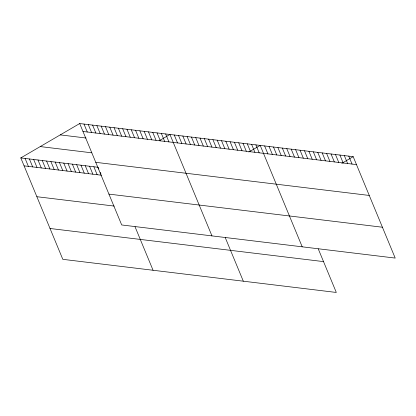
<?xml version="1.0" encoding="UTF-8"?>
<svg xmlns="http://www.w3.org/2000/svg" width="416" height="416" viewBox="0 0 416 416"><rect width="100%" height="100%" fill="white"/><g stroke="black" fill="none" stroke-linecap="round" stroke-linejoin="round"><path stroke-width="0.62" d="M318.261 248.893L336.305 292.453L62.806 259.334L20.8 157.919L79.695 123.547L353.194 156.666L395.2 258.081L121.706 224.962L79.695 123.547M159.151 140.774L169.952 134.477L211.957 235.888M248.867 152.022L260.203 145.402L302.214 246.818M341.853 163.28L353.194 156.666M82.987 131.482L356.481 164.601M60.263 134.888L86.05 138.013M40.238 146.578L91.811 152.823M95.763 162.328L369.257 195.447M20.8 157.919L98.16 167.289L98.862 168.99M24.086 165.859L101.447 175.224M108.924 194.111L382.424 227.23M36.863 196.706L114.223 206.076M50.029 228.488L323.528 261.607M348.764 156.13L352.05 164.065M344.339 155.594L347.625 163.53M339.908 155.054L343.195 162.994M335.483 154.518L338.77 162.458M331.053 153.982L334.339 161.923M326.622 153.447L329.914 161.387M322.197 152.911L325.484 160.846M317.767 152.376L321.058 160.311M313.342 151.84L316.628 159.775M308.911 151.304L312.203 159.24M304.486 150.769L307.772 158.704M300.056 150.228L303.342 158.168M295.63 149.692L298.917 157.633M291.2 149.157L294.486 157.097M286.775 148.621L290.061 156.556M282.344 148.086L285.631 156.021M277.914 147.55L281.206 155.485M273.489 147.014L276.775 154.95M269.058 146.479L272.35 154.414M264.633 145.938L267.92 153.878M255.908 144.882L259.194 152.823M251.607 144.362L254.899 152.303M247.312 143.842L250.598 151.783M243.012 143.322L246.303 151.258M238.716 142.802L242.003 150.738M234.416 142.282L237.708 150.218M230.121 141.762L233.407 149.698M225.82 141.242L229.112 149.178M221.525 140.722L224.812 148.658M217.225 140.197L220.516 148.138M212.93 139.677L216.216 147.618M208.629 139.157L211.921 147.098M204.334 138.637L207.62 146.578M200.034 138.117L203.325 146.058M195.738 137.597L199.025 145.532M191.438 137.077L194.73 145.012M187.143 136.557L190.429 144.492M225.269 237.635L243.313 281.195M182.842 136.037L186.134 143.972M178.547 135.517L181.834 143.452M174.247 134.997L177.538 142.932M165.651 133.952L168.943 141.892M161.356 133.432L164.642 141.372M157.056 132.912L160.347 140.852M152.76 132.392L156.047 140.332M148.46 131.872L151.752 139.812M144.165 131.352L147.451 139.287M139.864 130.832L143.156 138.767M135.569 130.312L138.856 138.247M131.269 129.792L134.56 137.727M126.974 129.272L130.26 137.207M122.673 128.752L125.965 136.687M118.378 128.232L121.664 136.167M114.078 127.707L117.369 135.647M109.782 127.187L113.069 135.127M105.482 126.667L108.774 134.607M101.187 126.147L104.473 134.087M96.886 125.627L100.178 133.567M135.018 226.704L153.062 270.265M92.591 125.107L95.878 133.042M88.291 124.587L91.582 132.522M83.996 124.067L87.282 132.002M100.272 172.39L100.979 174.091M93.86 166.769L97.152 174.704M89.565 166.249L92.851 174.184M85.264 165.729L88.556 173.664M80.969 165.209L84.256 173.144M76.669 164.689L79.96 172.624M72.374 164.164L75.66 172.104M68.073 163.644L71.365 171.584M63.778 163.124L67.064 171.064M59.478 162.604L62.769 170.544M55.182 162.084L58.469 170.024M50.882 161.564L54.174 169.499M46.587 161.044L49.873 168.979M42.286 160.524L45.578 168.459M37.991 160.004L41.278 167.939M33.691 159.484L36.982 167.419M29.396 158.964L32.682 166.899M25.095 158.444L28.387 166.379"/></g></svg>
